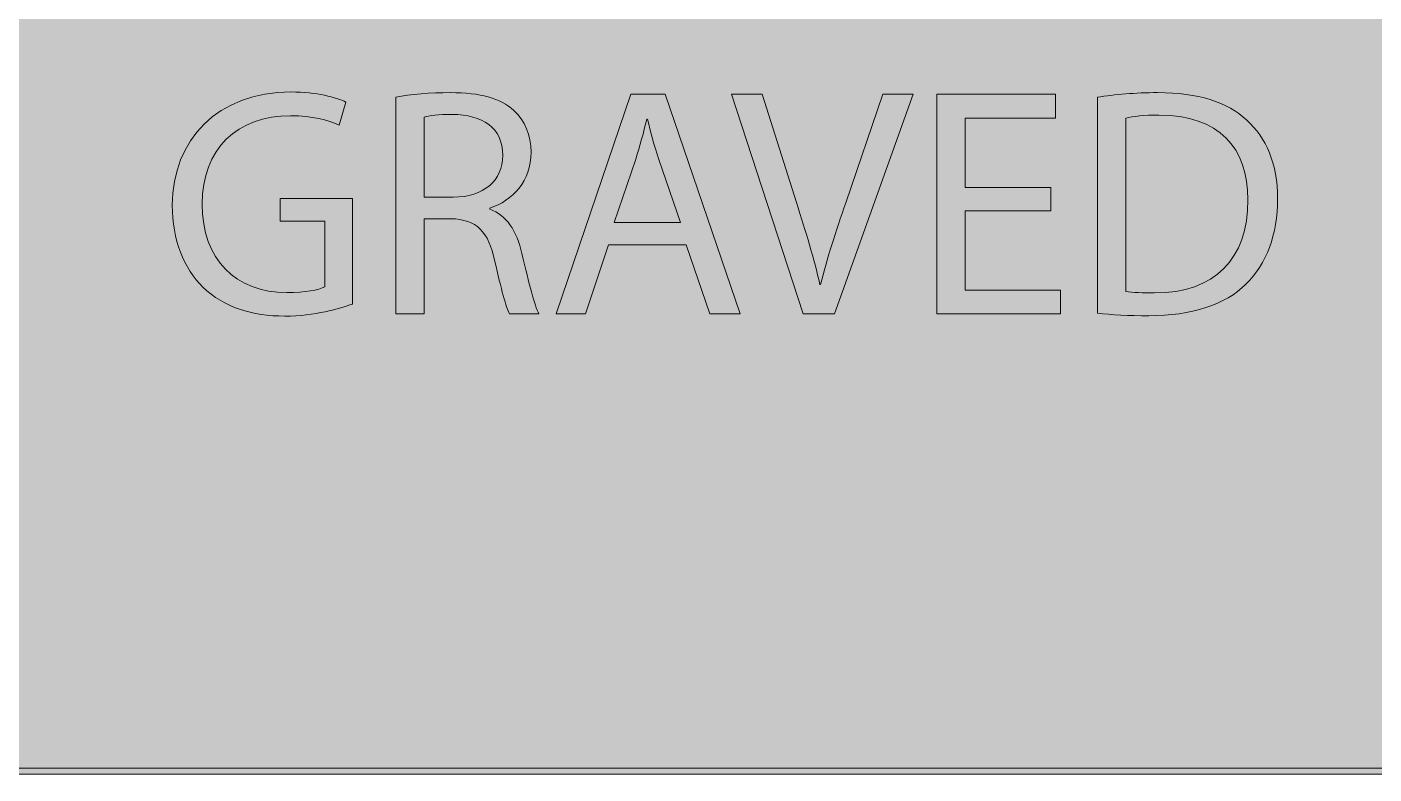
# Model space of a CAD drawing. Header units: centimetres. Extents: x -162 to 162, y -134 to 134.
# Drawn here: x 93.36 to 113.89, y 28.74 to 40.14 of the extents above; entities that cross this region are included whole.
import ezdxf

# ---------------------------------------------------------------- set-up
doc = ezdxf.new("R2010")
doc.units = ezdxf.units.CM
doc.header["$MEASUREMENT"] = 0
doc.layers.add('GUIDE', color=7, linetype='Continuous')

msp = doc.modelspace()

# ---------------------------------------------------------------- hatches: boundary and pattern name
at = {"layer": 'GUIDE', "true_color": 0xffffff}
h = msp.add_hatch(color=7, dxfattribs=at)
edge = h.paths.add_edge_path(flags=0)
edge.add_spline(control_points=[(135.49379, 28.74458), (135.49379, 28.74458), (61.48599, 28.74458), (61.48599, 28.74458), (61.48599, 28.74458), (61.48599, 28.74458), (61.48599, 28.74458), (61.48599, 28.74458), (61.48599, 91.18583), (61.48599, 91.18583), (61.48599, 91.18583), (61.48599, 91.18583), (61.48599, 91.18583), (61.48599, 91.18583), (135.49379, 91.18583), (135.49379, 91.18583), (135.49379, 91.18583), (135.49379, 91.18583), (135.49379, 91.18583), (135.49379, 91.18583), (135.49379, 28.74458), (135.49379, 28.74458)], knot_values=[0, 0, 0, 0, 0.14285714, 0.14285714, 0.14285714, 0.28571429, 0.28571429, 0.28571429, 0.42857143, 0.42857143, 0.42857143, 0.57142857, 0.57142857, 0.57142857, 0.71428571, 0.71428571, 0.71428571, 0.85714286, 0.85714286, 0.85714286, 1, 1, 1, 1], degree=3, periodic=1)
h = msp.add_hatch(color=7, dxfattribs=at)
edge = h.paths.add_edge_path(flags=0)
edge.add_spline(control_points=[(61.5756, 28.83419), (61.5756, 28.83419), (135.40419, 28.83419), (135.40419, 28.83419), (135.40419, 28.83419), (135.40419, 28.83419), (135.40419, 28.83419), (135.40419, 28.83419), (135.40419, 91.09622), (135.40419, 91.09622), (135.40419, 91.09622), (135.40419, 91.09622), (135.40419, 91.09622), (135.40419, 91.09622), (61.5756, 91.09622), (61.5756, 91.09622), (61.5756, 91.09622), (61.5756, 91.09622), (61.5756, 91.09622), (61.5756, 91.09622), (61.5756, 28.83419), (61.5756, 28.83419)], knot_values=[0, 0, 0, 0, 0.14285714, 0.14285714, 0.14285714, 0.28571429, 0.28571429, 0.28571429, 0.42857143, 0.42857143, 0.42857143, 0.57142857, 0.57142857, 0.57142857, 0.71428571, 0.71428571, 0.71428571, 0.85714286, 0.85714286, 0.85714286, 1, 1, 1, 1], degree=3, periodic=1)
h = msp.add_hatch(color=7, dxfattribs=at)
edge = h.paths.add_edge_path(flags=0)
edge.add_spline(control_points=[(102.22436, 36.8155), (102.22436, 36.8155), (101.87666, 35.76242), (101.87666, 35.76242), (101.87666, 35.76242), (101.87666, 35.76242), (101.87666, 35.76242), (101.87666, 35.76242), (101.42959, 35.76242), (101.42959, 35.76242), (101.42959, 35.76242), (101.42959, 35.76242), (101.42959, 35.76242), (101.42959, 35.76242), (102.56712, 39.11037), (102.56712, 39.11037), (102.56712, 39.11037), (102.56712, 39.11037), (102.56712, 39.11037), (102.56712, 39.11037), (103.08869, 39.11037), (103.08869, 39.11037), (103.08869, 39.11037), (103.08869, 39.11037), (103.08869, 39.11037), (103.08869, 39.11037), (104.23117, 35.76242), (104.23117, 35.76242), (104.23117, 35.76242), (104.23117, 35.76242), (104.23117, 35.76242), (104.23117, 35.76242), (103.76918, 35.76242), (103.76918, 35.76242), (103.76918, 35.76242), (103.76918, 35.76242), (103.76918, 35.76242), (103.76918, 35.76242), (103.41155, 36.8155), (103.41155, 36.8155), (103.41155, 36.8155), (103.41155, 36.8155), (103.41155, 36.8155), (103.41155, 36.8155), (102.22436, 36.8155), (102.22436, 36.8155)], knot_values=[0, 0, 0, 0, 0.06666667, 0.06666667, 0.06666667, 0.13333333, 0.13333333, 0.13333333, 0.2, 0.2, 0.2, 0.26666667, 0.26666667, 0.26666667, 0.33333333, 0.33333333, 0.33333333, 0.4, 0.4, 0.4, 0.46666667, 0.46666667, 0.46666667, 0.53333333, 0.53333333, 0.53333333, 0.6, 0.6, 0.6, 0.66666667, 0.66666667, 0.66666667, 0.73333333, 0.73333333, 0.73333333, 0.8, 0.8, 0.8, 0.86666667, 0.86666667, 0.86666667, 0.93333333, 0.93333333, 0.93333333, 1, 1, 1, 1], degree=3, periodic=1)
h = msp.add_hatch(color=7, dxfattribs=at)
edge = h.paths.add_edge_path(flags=0)
edge.add_spline(control_points=[(108.96543, 37.33209), (108.96543, 37.33209), (107.66405, 37.33209), (107.66405, 37.33209), (107.66405, 37.33209), (107.66405, 37.33209), (107.66405, 37.33209), (107.66405, 37.33209), (107.66405, 36.12504), (107.66405, 36.12504), (107.66405, 36.12504), (107.66405, 36.12504), (107.66405, 36.12504), (107.66405, 36.12504), (109.11445, 36.12504), (109.11445, 36.12504), (109.11445, 36.12504), (109.11445, 36.12504), (109.11445, 36.12504), (109.11445, 36.12504), (109.11445, 35.76242), (109.11445, 35.76242), (109.11445, 35.76242), (109.11445, 35.76242), (109.11445, 35.76242), (109.11445, 35.76242), (107.23186, 35.76242), (107.23186, 35.76242), (107.23186, 35.76242), (107.23186, 35.76242), (107.23186, 35.76242), (107.23186, 35.76242), (107.23186, 39.11037), (107.23186, 39.11037), (107.23186, 39.11037), (107.23186, 39.11037), (107.23186, 39.11037), (107.23186, 39.11037), (109.03998, 39.11037), (109.03998, 39.11037), (109.03998, 39.11037), (109.03998, 39.11037), (109.03998, 39.11037), (109.03998, 39.11037), (109.03998, 38.74775), (109.03998, 38.74775), (109.03998, 38.74775), (109.03998, 38.74775), (109.03998, 38.74775), (109.03998, 38.74775), (107.66405, 38.74775), (107.66405, 38.74775), (107.66405, 38.74775), (107.66405, 38.74775), (107.66405, 38.74775), (107.66405, 38.74775), (107.66405, 37.68972), (107.66405, 37.68972), (107.66405, 37.68972), (107.66405, 37.68972), (107.66405, 37.68972), (107.66405, 37.68972), (108.96543, 37.68972), (108.96543, 37.68972), (108.96543, 37.68972), (108.96543, 37.68972), (108.96543, 37.68972), (108.96543, 37.68972), (108.96543, 37.33209), (108.96543, 37.33209)], knot_values=[0, 0, 0, 0, 0.04347826, 0.04347826, 0.04347826, 0.08695652, 0.08695652, 0.08695652, 0.13043478, 0.13043478, 0.13043478, 0.17391304, 0.17391304, 0.17391304, 0.2173913, 0.2173913, 0.2173913, 0.26086957, 0.26086957, 0.26086957, 0.30434783, 0.30434783, 0.30434783, 0.34782609, 0.34782609, 0.34782609, 0.39130435, 0.39130435, 0.39130435, 0.43478261, 0.43478261, 0.43478261, 0.47826087, 0.47826087, 0.47826087, 0.52173913, 0.52173913, 0.52173913, 0.56521739, 0.56521739, 0.56521739, 0.60869565, 0.60869565, 0.60869565, 0.65217391, 0.65217391, 0.65217391, 0.69565217, 0.69565217, 0.69565217, 0.73913043, 0.73913043, 0.73913043, 0.7826087, 0.7826087, 0.7826087, 0.82608696, 0.82608696, 0.82608696, 0.86956522, 0.86956522, 0.86956522, 0.91304348, 0.91304348, 0.91304348, 0.95652174, 0.95652174, 0.95652174, 1, 1, 1, 1], degree=3, periodic=1)

# ---------------------------------------------------------------- linework, layer by layer
at = {"layer": 'GUIDE', "lineweight": 9}
for points, knots in [([(135.49379, 28.74458), (135.49379, 28.74458), (61.48599, 28.74458), (61.48599, 28.74458), (61.48599, 28.74458), (61.48599, 91.18583), (61.48599, 91.18583), (61.48599, 91.18583), (135.49379, 91.18583), (135.49379, 91.18583), (135.49379, 91.18583), (135.49379, 28.74458), (135.49379, 28.74458)], [0, 0, 0, 0, 0.25, 0.25, 0.25, 0.5, 0.5, 0.5, 0.75, 0.75, 0.75, 1, 1, 1, 1]), ([(135.49379, 28.74458), (135.49379, 28.74458), (61.48599, 28.74458), (61.48599, 28.74458), (61.48599, 28.74458), (61.48599, 28.74458), (61.48599, 28.74458), (61.48599, 28.74458), (61.48599, 91.18583), (61.48599, 91.18583), (61.48599, 91.18583), (61.48599, 91.18583), (61.48599, 91.18583), (61.48599, 91.18583), (135.49379, 91.18583), (135.49379, 91.18583), (135.49379, 91.18583), (135.49379, 91.18583), (135.49379, 91.18583), (135.49379, 91.18583), (135.49379, 28.74458), (135.49379, 28.74458)], [0, 0, 0, 0, 0.14285714, 0.14285714, 0.14285714, 0.28571429, 0.28571429, 0.28571429, 0.42857143, 0.42857143, 0.42857143, 0.57142857, 0.57142857, 0.57142857, 0.71428571, 0.71428571, 0.71428571, 0.85714286, 0.85714286, 0.85714286, 1, 1, 1, 1]), ([(61.5756, 28.83419), (61.5756, 28.83419), (135.40419, 28.83419), (135.40419, 28.83419), (135.40419, 28.83419), (135.40419, 91.09622), (135.40419, 91.09622), (135.40419, 91.09622), (61.5756, 91.09622), (61.5756, 91.09622), (61.5756, 91.09622), (61.5756, 28.83419), (61.5756, 28.83419)], [0, 0, 0, 0, 0.25, 0.25, 0.25, 0.5, 0.5, 0.5, 0.75, 0.75, 0.75, 1, 1, 1, 1]), ([(61.5756, 28.83419), (61.5756, 28.83419), (135.40419, 28.83419), (135.40419, 28.83419), (135.40419, 28.83419), (135.40419, 28.83419), (135.40419, 28.83419), (135.40419, 28.83419), (135.40419, 91.09622), (135.40419, 91.09622), (135.40419, 91.09622), (135.40419, 91.09622), (135.40419, 91.09622), (135.40419, 91.09622), (61.5756, 91.09622), (61.5756, 91.09622), (61.5756, 91.09622), (61.5756, 91.09622), (61.5756, 91.09622), (61.5756, 91.09622), (61.5756, 28.83419), (61.5756, 28.83419)], [0, 0, 0, 0, 0.14285714, 0.14285714, 0.14285714, 0.28571429, 0.28571429, 0.28571429, 0.42857143, 0.42857143, 0.42857143, 0.57142857, 0.57142857, 0.57142857, 0.71428571, 0.71428571, 0.71428571, 0.85714286, 0.85714286, 0.85714286, 1, 1, 1, 1]), ([(98.32472, 35.91144), (98.13099, 35.84187), (97.7485, 35.72763), (97.29649, 35.72763), (96.78984, 35.72763), (96.37257, 35.85679), (96.04473, 36.16975), (95.75661, 36.44789), (95.5778, 36.89496), (95.5778, 37.41653), (95.58279, 38.41497), (96.26826, 39.14516), (97.39087, 39.14516), (97.7783, 39.14516), (98.08133, 39.06072), (98.22536, 38.99115), (98.22536, 38.99115), (98.12106, 38.6385), (98.12106, 38.6385), (97.94224, 38.71796), (97.71871, 38.78254), (97.38093, 38.78254), (96.5663, 38.78254), (96.03479, 38.27588), (96.03479, 37.4364), (96.03479, 36.58698), (96.54644, 36.08531), (97.32629, 36.08531), (97.60941, 36.08531), (97.80315, 36.12504), (97.90251, 36.1747), (97.90251, 36.1747), (97.90251, 37.17314), (97.90251, 37.17314), (97.90251, 37.17314), (97.22198, 37.17314), (97.22198, 37.17314), (97.22198, 37.17314), (97.22198, 37.52084), (97.22198, 37.52084), (97.22198, 37.52084), (98.32472, 37.52084), (98.32472, 37.52084), (98.32472, 37.52084), (98.32472, 35.91144), (98.32472, 35.91144)], [0, 0, 0, 0, 0.06666667, 0.06666667, 0.06666667, 0.13333333, 0.13333333, 0.13333333, 0.2, 0.2, 0.2, 0.26666667, 0.26666667, 0.26666667, 0.33333333, 0.33333333, 0.33333333, 0.4, 0.4, 0.4, 0.46666667, 0.46666667, 0.46666667, 0.53333333, 0.53333333, 0.53333333, 0.6, 0.6, 0.6, 0.66666667, 0.66666667, 0.66666667, 0.73333333, 0.73333333, 0.73333333, 0.8, 0.8, 0.8, 0.86666667, 0.86666667, 0.86666667, 0.93333333, 0.93333333, 0.93333333, 1, 1, 1, 1]), ([(98.98557, 39.06566), (99.20415, 39.11037), (99.51707, 39.13523), (99.81512, 39.13523), (100.2771, 39.13523), (100.5751, 39.05078), (100.78376, 38.86203), (100.95264, 38.71301), (101.04702, 38.48449), (101.04702, 38.22622), (101.04702, 37.7841), (100.76884, 37.49104), (100.41615, 37.37182), (100.41615, 37.37182), (100.41615, 37.35694), (100.41615, 37.35694), (100.67446, 37.26751), (100.82843, 37.02906), (100.90793, 36.68136), (101.01722, 36.21443), (101.09668, 35.89157), (101.16624, 35.76242), (101.16624, 35.76242), (100.71918, 35.76242), (100.71918, 35.76242), (100.66453, 35.85679), (100.59002, 36.1449), (100.49565, 36.56217), (100.39628, 37.02411), (100.21747, 37.19799), (99.82505, 37.21286), (99.82505, 37.21286), (99.41775, 37.21286), (99.41775, 37.21286), (99.41775, 37.21286), (99.41775, 35.76242), (99.41775, 35.76242), (99.41775, 35.76242), (98.98557, 35.76242), (98.98557, 35.76242), (98.98557, 35.76242), (98.98557, 39.06566), (98.98557, 39.06566)], [0, 0, 0, 0, 0.07142857, 0.07142857, 0.07142857, 0.14285714, 0.14285714, 0.14285714, 0.21428571, 0.21428571, 0.21428571, 0.28571429, 0.28571429, 0.28571429, 0.35714286, 0.35714286, 0.35714286, 0.42857143, 0.42857143, 0.42857143, 0.5, 0.5, 0.5, 0.57142857, 0.57142857, 0.57142857, 0.64285714, 0.64285714, 0.64285714, 0.71428571, 0.71428571, 0.71428571, 0.78571429, 0.78571429, 0.78571429, 0.85714286, 0.85714286, 0.85714286, 0.92857143, 0.92857143, 0.92857143, 1, 1, 1, 1]), ([(102.22436, 36.8155), (102.22436, 36.8155), (101.87666, 35.76242), (101.87666, 35.76242), (101.87666, 35.76242), (101.42959, 35.76242), (101.42959, 35.76242), (101.42959, 35.76242), (102.56712, 39.11037), (102.56712, 39.11037), (102.56712, 39.11037), (103.08869, 39.11037), (103.08869, 39.11037), (103.08869, 39.11037), (104.23117, 35.76242), (104.23117, 35.76242), (104.23117, 35.76242), (103.76918, 35.76242), (103.76918, 35.76242), (103.76918, 35.76242), (103.41155, 36.8155), (103.41155, 36.8155), (103.41155, 36.8155), (102.22436, 36.8155), (102.22436, 36.8155)], [0, 0, 0, 0, 0.125, 0.125, 0.125, 0.25, 0.25, 0.25, 0.375, 0.375, 0.375, 0.5, 0.5, 0.5, 0.625, 0.625, 0.625, 0.75, 0.75, 0.75, 0.875, 0.875, 0.875, 1, 1, 1, 1]), ([(102.22436, 36.8155), (102.22436, 36.8155), (101.87666, 35.76242), (101.87666, 35.76242), (101.87666, 35.76242), (101.87666, 35.76242), (101.87666, 35.76242), (101.87666, 35.76242), (101.42959, 35.76242), (101.42959, 35.76242), (101.42959, 35.76242), (101.42959, 35.76242), (101.42959, 35.76242), (101.42959, 35.76242), (102.56712, 39.11037), (102.56712, 39.11037), (102.56712, 39.11037), (102.56712, 39.11037), (102.56712, 39.11037), (102.56712, 39.11037), (103.08869, 39.11037), (103.08869, 39.11037), (103.08869, 39.11037), (103.08869, 39.11037), (103.08869, 39.11037), (103.08869, 39.11037), (104.23117, 35.76242), (104.23117, 35.76242), (104.23117, 35.76242), (104.23117, 35.76242), (104.23117, 35.76242), (104.23117, 35.76242), (103.76918, 35.76242), (103.76918, 35.76242), (103.76918, 35.76242), (103.76918, 35.76242), (103.76918, 35.76242), (103.76918, 35.76242), (103.41155, 36.8155), (103.41155, 36.8155), (103.41155, 36.8155), (103.41155, 36.8155), (103.41155, 36.8155), (103.41155, 36.8155), (102.22436, 36.8155), (102.22436, 36.8155)], [0, 0, 0, 0, 0.06666667, 0.06666667, 0.06666667, 0.13333333, 0.13333333, 0.13333333, 0.2, 0.2, 0.2, 0.26666667, 0.26666667, 0.26666667, 0.33333333, 0.33333333, 0.33333333, 0.4, 0.4, 0.4, 0.46666667, 0.46666667, 0.46666667, 0.53333333, 0.53333333, 0.53333333, 0.6, 0.6, 0.6, 0.66666667, 0.66666667, 0.66666667, 0.73333333, 0.73333333, 0.73333333, 0.8, 0.8, 0.8, 0.86666667, 0.86666667, 0.86666667, 0.93333333, 0.93333333, 0.93333333, 1, 1, 1, 1]), ([(105.19508, 35.76242), (105.19508, 35.76242), (104.10227, 39.11037), (104.10227, 39.11037), (104.10227, 39.11037), (104.5692, 39.11037), (104.5692, 39.11037), (104.5692, 39.11037), (105.09077, 37.46125), (105.09077, 37.46125), (105.23481, 37.00919), (105.35902, 36.6019), (105.44841, 36.20948), (105.44841, 36.20948), (105.45834, 36.20948), (105.45834, 36.20948), (105.55272, 36.59691), (105.69181, 37.01913), (105.84083, 37.45626), (105.84083, 37.45626), (106.40712, 39.11037), (106.40712, 39.11037), (106.40712, 39.11037), (106.86906, 39.11037), (106.86906, 39.11037), (106.86906, 39.11037), (105.67194, 35.76242), (105.67194, 35.76242), (105.67194, 35.76242), (105.19508, 35.76242), (105.19508, 35.76242)], [0, 0, 0, 0, 0.1, 0.1, 0.1, 0.2, 0.2, 0.2, 0.3, 0.3, 0.3, 0.4, 0.4, 0.4, 0.5, 0.5, 0.5, 0.6, 0.6, 0.6, 0.7, 0.7, 0.7, 0.8, 0.8, 0.8, 0.9, 0.9, 0.9, 1, 1, 1, 1]), ([(108.96543, 37.33209), (108.96543, 37.33209), (107.66405, 37.33209), (107.66405, 37.33209), (107.66405, 37.33209), (107.66405, 36.12504), (107.66405, 36.12504), (107.66405, 36.12504), (109.11445, 36.12504), (109.11445, 36.12504), (109.11445, 36.12504), (109.11445, 35.76242), (109.11445, 35.76242), (109.11445, 35.76242), (107.23186, 35.76242), (107.23186, 35.76242), (107.23186, 35.76242), (107.23186, 39.11037), (107.23186, 39.11037), (107.23186, 39.11037), (109.03998, 39.11037), (109.03998, 39.11037), (109.03998, 39.11037), (109.03998, 38.74775), (109.03998, 38.74775), (109.03998, 38.74775), (107.66405, 38.74775), (107.66405, 38.74775), (107.66405, 38.74775), (107.66405, 37.68972), (107.66405, 37.68972), (107.66405, 37.68972), (108.96543, 37.68972), (108.96543, 37.68972), (108.96543, 37.68972), (108.96543, 37.33209), (108.96543, 37.33209)], [0, 0, 0, 0, 0.08333333, 0.08333333, 0.08333333, 0.16666667, 0.16666667, 0.16666667, 0.25, 0.25, 0.25, 0.33333333, 0.33333333, 0.33333333, 0.41666667, 0.41666667, 0.41666667, 0.5, 0.5, 0.5, 0.58333333, 0.58333333, 0.58333333, 0.66666667, 0.66666667, 0.66666667, 0.75, 0.75, 0.75, 0.83333333, 0.83333333, 0.83333333, 0.91666667, 0.91666667, 0.91666667, 1, 1, 1, 1]), ([(108.96543, 37.33209), (108.96543, 37.33209), (107.66405, 37.33209), (107.66405, 37.33209), (107.66405, 37.33209), (107.66405, 37.33209), (107.66405, 37.33209), (107.66405, 37.33209), (107.66405, 36.12504), (107.66405, 36.12504), (107.66405, 36.12504), (107.66405, 36.12504), (107.66405, 36.12504), (107.66405, 36.12504), (109.11445, 36.12504), (109.11445, 36.12504), (109.11445, 36.12504), (109.11445, 36.12504), (109.11445, 36.12504), (109.11445, 36.12504), (109.11445, 35.76242), (109.11445, 35.76242), (109.11445, 35.76242), (109.11445, 35.76242), (109.11445, 35.76242), (109.11445, 35.76242), (107.23186, 35.76242), (107.23186, 35.76242), (107.23186, 35.76242), (107.23186, 35.76242), (107.23186, 35.76242), (107.23186, 35.76242), (107.23186, 39.11037), (107.23186, 39.11037), (107.23186, 39.11037), (107.23186, 39.11037), (107.23186, 39.11037), (107.23186, 39.11037), (109.03998, 39.11037), (109.03998, 39.11037), (109.03998, 39.11037), (109.03998, 39.11037), (109.03998, 39.11037), (109.03998, 39.11037), (109.03998, 38.74775), (109.03998, 38.74775), (109.03998, 38.74775), (109.03998, 38.74775), (109.03998, 38.74775), (109.03998, 38.74775), (107.66405, 38.74775), (107.66405, 38.74775), (107.66405, 38.74775), (107.66405, 38.74775), (107.66405, 38.74775), (107.66405, 38.74775), (107.66405, 37.68972), (107.66405, 37.68972), (107.66405, 37.68972), (107.66405, 37.68972), (107.66405, 37.68972), (107.66405, 37.68972), (108.96543, 37.68972), (108.96543, 37.68972), (108.96543, 37.68972), (108.96543, 37.68972), (108.96543, 37.68972), (108.96543, 37.68972), (108.96543, 37.33209), (108.96543, 37.33209)], [0, 0, 0, 0, 0.04347826, 0.04347826, 0.04347826, 0.08695652, 0.08695652, 0.08695652, 0.13043478, 0.13043478, 0.13043478, 0.17391304, 0.17391304, 0.17391304, 0.2173913, 0.2173913, 0.2173913, 0.26086957, 0.26086957, 0.26086957, 0.30434783, 0.30434783, 0.30434783, 0.34782609, 0.34782609, 0.34782609, 0.39130435, 0.39130435, 0.39130435, 0.43478261, 0.43478261, 0.43478261, 0.47826087, 0.47826087, 0.47826087, 0.52173913, 0.52173913, 0.52173913, 0.56521739, 0.56521739, 0.56521739, 0.60869565, 0.60869565, 0.60869565, 0.65217391, 0.65217391, 0.65217391, 0.69565217, 0.69565217, 0.69565217, 0.73913043, 0.73913043, 0.73913043, 0.7826087, 0.7826087, 0.7826087, 0.82608696, 0.82608696, 0.82608696, 0.86956522, 0.86956522, 0.86956522, 0.91304348, 0.91304348, 0.91304348, 0.95652174, 0.95652174, 0.95652174, 1, 1, 1, 1]), ([(109.67588, 39.06566), (109.93919, 39.10543), (110.25215, 39.13523), (110.59482, 39.13523), (111.21576, 39.13523), (111.65784, 38.99115), (111.95098, 38.71796), (112.24902, 38.44476), (112.42281, 38.05729), (112.42281, 37.51589), (112.42281, 36.96947), (112.25393, 36.5224), (111.94101, 36.21443), (111.62809, 35.90151), (111.11145, 35.73262), (110.46076, 35.73262), (110.15279, 35.73262), (109.89447, 35.7475), (109.67588, 35.77235), (109.67588, 35.77235), (109.67588, 39.06566), (109.67588, 39.06566)], [0, 0, 0, 0, 0.14285714, 0.14285714, 0.14285714, 0.28571429, 0.28571429, 0.28571429, 0.42857143, 0.42857143, 0.42857143, 0.57142857, 0.57142857, 0.57142857, 0.71428571, 0.71428571, 0.71428571, 0.85714286, 0.85714286, 0.85714286, 1, 1, 1, 1]), ([(99.41775, 37.5407), (99.41775, 37.5407), (99.85983, 37.5407), (99.85983, 37.5407), (100.32177, 37.5407), (100.61487, 37.79403), (100.61487, 38.17652), (100.61487, 38.60866), (100.30191, 38.79746), (99.84491, 38.8024), (99.6363, 38.8024), (99.48728, 38.78254), (99.41775, 38.76267), (99.41775, 38.76267), (99.41775, 37.5407), (99.41775, 37.5407)], [0, 0, 0, 0, 0.2, 0.2, 0.2, 0.4, 0.4, 0.4, 0.6, 0.6, 0.6, 0.8, 0.8, 0.8, 1, 1, 1, 1]), ([(103.32216, 37.15327), (103.32216, 37.15327), (102.99432, 38.11693), (102.99432, 38.11693), (102.91981, 38.33547), (102.87011, 38.53415), (102.82045, 38.72789), (102.82045, 38.72789), (102.81051, 38.72789), (102.81051, 38.72789), (102.76086, 38.52921), (102.70621, 38.32554), (102.64163, 38.12187), (102.64163, 38.12187), (102.31379, 37.15327), (102.31379, 37.15327), (102.31379, 37.15327), (103.32216, 37.15327), (103.32216, 37.15327)], [0, 0, 0, 0, 0.16666667, 0.16666667, 0.16666667, 0.33333333, 0.33333333, 0.33333333, 0.5, 0.5, 0.5, 0.66666667, 0.66666667, 0.66666667, 0.83333333, 0.83333333, 0.83333333, 1, 1, 1, 1]), ([(110.10807, 36.10518), (110.21732, 36.08531), (110.37623, 36.08032), (110.54512, 36.08032), (111.46918, 36.08032), (111.97076, 36.59691), (111.97076, 37.50097), (111.97583, 38.29075), (111.52868, 38.79247), (110.61477, 38.79247), (110.39111, 38.79247), (110.22222, 38.7726), (110.10807, 38.74775), (110.10807, 38.74775), (110.10807, 36.10518), (110.10807, 36.10518)], [0, 0, 0, 0, 0.2, 0.2, 0.2, 0.4, 0.4, 0.4, 0.6, 0.6, 0.6, 0.8, 0.8, 0.8, 1, 1, 1, 1])]:
    msp.add_open_spline(points, degree=3, knots=knots, dxfattribs=at)

doc.saveas('drawing.dxf')
